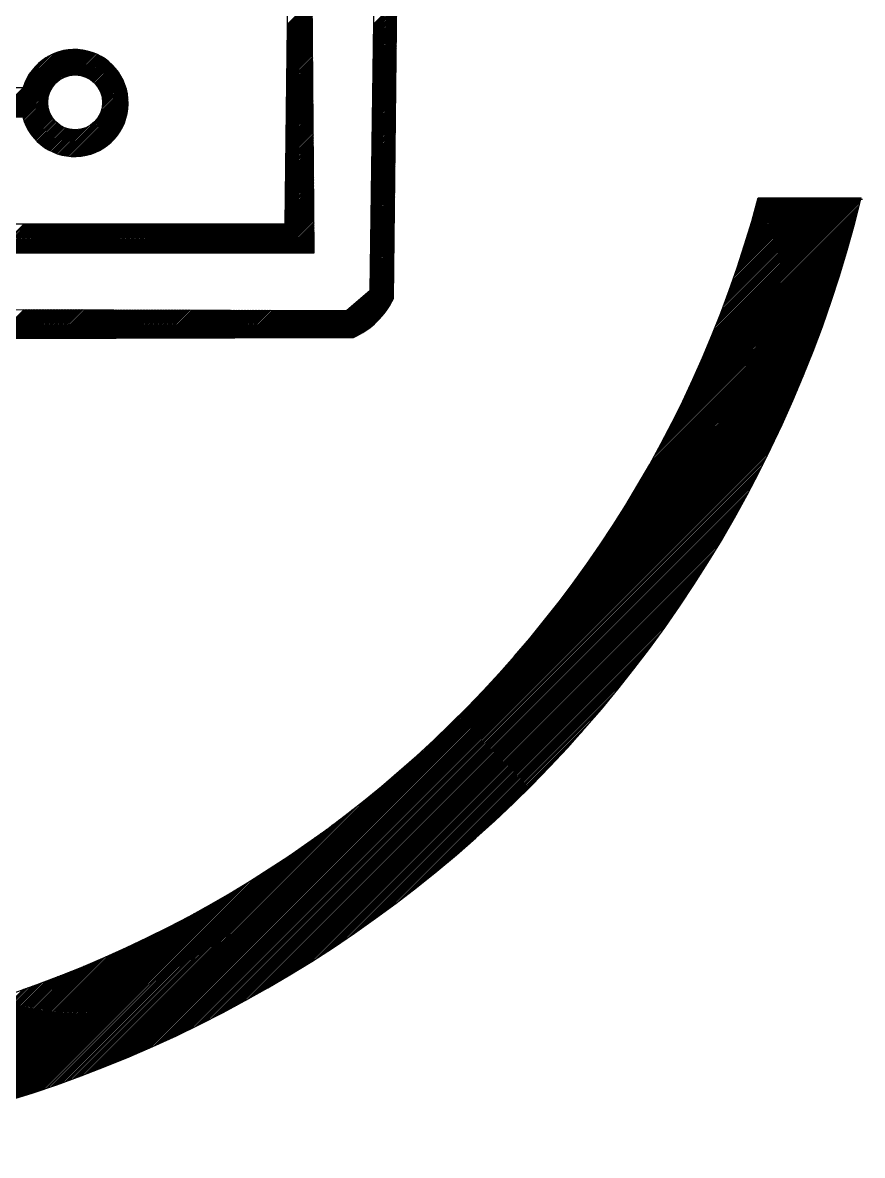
# Model space of a CAD drawing. Extents: x 0.4 to 28.1, y 0 to 28.5.
# Drawn here: x 18.58 to 28.11, y 0 to 12.85 of the extents above; entities that cross this region are included whole.
import ezdxf

# ---------------------------------------------------------------- set-up
doc = ezdxf.new("R2010")
doc.units = 0
doc.header["$MEASUREMENT"] = 0

msp = doc.modelspace()

# ---------------------------------------------------------------- linework, layer by layer
at = {"linetype": 'Continuous'}
for p, q in [((22.522, 9.813), (22.589, 14.648)), ((22.789, 9.725), (22.844, 14.645)), ((21.561, 10.57), (21.599, 14.024)), ((21.889, 10.243), (21.859, 14.022)), ((21.586, 12.836), (21.866, 13.116)), ((21.585, 12.747), (21.867, 13.028)), ((21.585, 12.729), (21.867, 13.011)), ((21.585, 12.711), (21.867, 12.993)), ((21.586, 12.818), (21.867, 13.098)), ((21.586, 12.8), (21.867, 13.081)), ((21.586, 12.782), (21.867, 13.063)), ((21.586, 12.764), (21.867, 13.046)), ((22.562, 12.734), (22.825, 12.997)), ((22.563, 12.805), (22.826, 13.068)), ((22.563, 12.787), (22.826, 13.05)), ((22.563, 12.769), (22.826, 13.032)), ((22.563, 12.752), (22.826, 13.014)), ((22.564, 12.841), (22.827, 13.104)), ((22.564, 12.823), (22.826, 13.086)), ((21.584, 12.657), (21.868, 12.941)), ((21.584, 12.639), (21.868, 12.923)), ((21.584, 12.621), (21.868, 12.905)), ((21.584, 12.604), (21.868, 12.888)), ((21.584, 12.586), (21.868, 12.87)), ((21.585, 12.693), (21.868, 12.976)), ((21.585, 12.675), (21.868, 12.958)), ((22.561, 12.662), (22.825, 12.925)), ((22.561, 12.644), (22.824, 12.907)), ((22.561, 12.626), (22.824, 12.889)), ((22.561, 12.608), (22.824, 12.871)), ((22.562, 12.716), (22.825, 12.979)), ((22.562, 12.698), (22.825, 12.961)), ((22.562, 12.68), (22.825, 12.943)), ((21.582, 12.478), (21.869, 12.765)), ((21.582, 12.461), (21.869, 12.748)), ((21.582, 12.443), (21.869, 12.73)), ((21.583, 12.568), (21.868, 12.853)), ((21.583, 12.55), (21.869, 12.835)), ((21.583, 12.532), (21.869, 12.818)), ((21.583, 12.514), (21.869, 12.8)), ((21.583, 12.496), (21.869, 12.783)), ((22.559, 12.518), (22.823, 12.782)), ((22.559, 12.501), (22.823, 12.764)), ((22.559, 12.483), (22.823, 12.746)), ((22.559, 12.465), (22.822, 12.728)), ((22.56, 12.59), (22.824, 12.854)), ((22.56, 12.572), (22.824, 12.836)), ((22.56, 12.554), (22.823, 12.818)), ((22.56, 12.536), (22.823, 12.8)), ((21.581, 12.389), (21.87, 12.678)), ((21.581, 12.371), (21.87, 12.66)), ((21.581, 12.353), (21.87, 12.642)), ((21.581, 12.335), (21.87, 12.625)), ((21.581, 12.318), (21.87, 12.607)), ((21.582, 12.425), (21.87, 12.713)), ((21.582, 12.407), (21.87, 12.695)), ((22.557, 12.375), (22.821, 12.639)), ((22.557, 12.357), (22.821, 12.621)), ((22.557, 12.339), (22.821, 12.603)), ((22.558, 12.447), (22.822, 12.711)), ((22.558, 12.429), (22.822, 12.693)), ((22.558, 12.411), (22.822, 12.675)), ((22.558, 12.393), (22.822, 12.657)), ((18.254, 11.784), (18.994, 12.524)), ((18.272, 11.784), (19.019, 12.531)), ((18.289, 11.784), (19.042, 12.536)), ((18.307, 11.784), (19.064, 12.541)), ((18.325, 11.784), (19.085, 12.544)), ((18.342, 11.784), (19.105, 12.546)), ((18.36, 11.784), (19.124, 12.548)), ((18.378, 11.784), (19.143, 12.549)), ((18.396, 11.784), (19.161, 12.55)), ((18.413, 11.784), (19.179, 12.55)), ((18.431, 11.784), (19.196, 12.549)), ((18.449, 11.784), (19.213, 12.548)), ((18.466, 11.784), (19.229, 12.547)), ((18.484, 11.784), (19.245, 12.545)), ((18.502, 11.784), (19.26, 12.543)), ((18.519, 11.784), (19.276, 12.54)), ((18.537, 11.784), (19.29, 12.538)), ((18.555, 11.784), (19.305, 12.534)), ((18.595, 12.142), (18.968, 12.516)), ((18.605, 12.171), (18.94, 12.505)), ((18.619, 12.202), (18.908, 12.491)), ((18.638, 12.239), (18.871, 12.472)), ((18.981, 12.193), (19.319, 12.531)), ((19.032, 12.226), (19.333, 12.527)), ((19.064, 12.24), (19.347, 12.523)), ((19.091, 12.249), (19.36, 12.519)), ((19.114, 12.255), (19.373, 12.514)), ((19.135, 12.258), (19.386, 12.51)), ((19.155, 12.26), (19.399, 12.505)), ((19.173, 12.261), (19.411, 12.499)), ((19.19, 12.261), (19.424, 12.494)), ((19.207, 12.26), (19.436, 12.488)), ((19.223, 12.258), (19.447, 12.482)), ((19.238, 12.255), (19.459, 12.476)), ((19.252, 12.252), (19.47, 12.47)), ((21.579, 12.192), (21.871, 12.485)), ((21.58, 12.3), (21.871, 12.59)), ((21.58, 12.282), (21.871, 12.572)), ((21.58, 12.264), (21.871, 12.555)), ((21.58, 12.246), (21.871, 12.537)), ((21.58, 12.228), (21.871, 12.52)), ((21.58, 12.21), (21.871, 12.502)), ((22.555, 12.232), (22.82, 12.496)), ((22.555, 12.214), (22.82, 12.478)), ((22.556, 12.303), (22.821, 12.567)), ((22.556, 12.285), (22.82, 12.55)), ((22.556, 12.268), (22.82, 12.532)), ((22.556, 12.25), (22.82, 12.514)), ((22.557, 12.321), (22.821, 12.585)), ((18.667, 12.286), (18.825, 12.443)), ((19.266, 12.248), (19.481, 12.463)), ((19.279, 12.244), (19.492, 12.457)), ((19.292, 12.239), (19.503, 12.45)), ((19.304, 12.233), (19.514, 12.443)), ((19.316, 12.228), (19.524, 12.435)), ((19.328, 12.222), (19.534, 12.428)), ((19.339, 12.215), (19.544, 12.42)), ((19.35, 12.208), (19.554, 12.412)), ((19.36, 12.201), (19.564, 12.404)), ((19.37, 12.193), (19.573, 12.396)), ((19.38, 12.185), (19.582, 12.388)), ((19.389, 12.177), (19.591, 12.379)), ((19.398, 12.168), (19.6, 12.37)), ((19.407, 12.159), (19.609, 12.361)), ((19.415, 12.15), (19.618, 12.352)), ((19.423, 12.14), (19.626, 12.343)), ((21.578, 12.103), (21.872, 12.397)), ((21.578, 12.085), (21.872, 12.379)), ((21.578, 12.067), (21.872, 12.362)), ((21.578, 12.049), (21.873, 12.344)), ((21.579, 12.175), (21.872, 12.467)), ((21.579, 12.157), (21.872, 12.45)), ((21.579, 12.139), (21.872, 12.432)), ((21.579, 12.121), (21.872, 12.414)), ((22.553, 12.088), (22.818, 12.353)), ((22.554, 12.16), (22.819, 12.424)), ((22.554, 12.142), (22.819, 12.407)), ((22.554, 12.124), (22.819, 12.389)), ((22.554, 12.106), (22.818, 12.371)), ((22.555, 12.196), (22.819, 12.46)), ((22.555, 12.178), (22.819, 12.442)), ((19.43, 12.13), (19.634, 12.333)), ((19.438, 12.119), (19.642, 12.324)), ((19.444, 12.108), (19.65, 12.314)), ((19.451, 12.097), (19.658, 12.304)), ((19.457, 12.085), (19.665, 12.293)), ((19.462, 12.073), (19.672, 12.283)), ((19.467, 12.06), (19.679, 12.272)), ((19.472, 12.047), (19.686, 12.262)), ((19.476, 12.034), (19.693, 12.251)), ((19.48, 12.02), (19.699, 12.239)), ((19.483, 12.005), (19.706, 12.228)), ((19.485, 11.99), (19.712, 12.216)), ((21.576, 11.924), (21.874, 12.222)), ((21.577, 12.014), (21.873, 12.309)), ((21.577, 11.996), (21.873, 12.292)), ((21.577, 11.978), (21.873, 12.274)), ((21.577, 11.96), (21.873, 12.257)), ((21.577, 11.942), (21.873, 12.239)), ((21.578, 12.032), (21.873, 12.327)), ((22.552, 12.017), (22.817, 12.281)), ((22.552, 11.999), (22.817, 12.264)), ((22.552, 11.981), (22.817, 12.246)), ((22.552, 11.963), (22.817, 12.228)), ((22.553, 12.07), (22.818, 12.335)), ((22.553, 12.052), (22.818, 12.317)), ((22.553, 12.034), (22.818, 12.299)), ((15.798, 12.116), (18.586, 12.116)), ((18.572, 11.784), (18.932, 12.144)), ((18.583, 11.777), (18.899, 12.093)), ((19.023, 11.351), (19.759, 12.087)), ((19.444, 11.789), (19.756, 12.101)), ((19.462, 11.825), (19.752, 12.115)), ((19.473, 11.854), (19.748, 12.129)), ((19.48, 11.878), (19.743, 12.142)), ((19.484, 11.9), (19.739, 12.155)), ((19.486, 11.92), (19.734, 12.168)), ((19.487, 11.974), (19.717, 12.204)), ((19.488, 11.957), (19.723, 12.192)), ((19.488, 11.939), (19.728, 12.18)), ((21.575, 11.835), (21.874, 12.134)), ((21.575, 11.817), (21.874, 12.116)), ((21.575, 11.799), (21.875, 12.099)), ((21.576, 11.906), (21.874, 12.204)), ((21.576, 11.889), (21.874, 12.186)), ((21.576, 11.871), (21.874, 12.169)), ((21.576, 11.853), (21.874, 12.151)), ((22.55, 11.873), (22.816, 12.138)), ((22.55, 11.855), (22.816, 12.121)), ((22.55, 11.837), (22.815, 12.103)), ((22.55, 11.819), (22.815, 12.085)), ((22.551, 11.945), (22.817, 12.21)), ((22.551, 11.927), (22.816, 12.192)), ((22.551, 11.909), (22.816, 12.174)), ((22.551, 11.891), (22.816, 12.156)), ((18.587, 11.764), (18.885, 12.061)), ((18.591, 11.75), (18.876, 12.035)), ((18.596, 11.737), (18.87, 12.011)), ((18.601, 11.724), (18.867, 11.99)), ((18.606, 11.711), (18.865, 11.97)), ((19.037, 11.348), (19.763, 12.073)), ((19.052, 11.345), (19.766, 12.058)), ((19.067, 11.342), (19.769, 12.043)), ((19.082, 11.339), (19.771, 12.028)), ((19.098, 11.337), (19.773, 12.012)), ((19.114, 11.336), (19.775, 11.996)), ((19.13, 11.334), (19.776, 11.98)), ((19.147, 11.334), (19.777, 11.963)), ((21.573, 11.656), (21.876, 11.958)), ((21.574, 11.746), (21.875, 12.046)), ((21.574, 11.728), (21.875, 12.029)), ((21.574, 11.71), (21.875, 12.011)), ((21.574, 11.692), (21.875, 11.994)), ((21.574, 11.674), (21.876, 11.976)), ((21.575, 11.781), (21.875, 12.081)), ((21.575, 11.763), (21.875, 12.064)), ((22.548, 11.73), (22.814, 11.995)), ((22.548, 11.712), (22.814, 11.978)), ((22.548, 11.694), (22.814, 11.96)), ((22.549, 11.801), (22.815, 12.067)), ((22.549, 11.783), (22.815, 12.049)), ((22.549, 11.766), (22.815, 12.031)), ((22.549, 11.748), (22.814, 12.013)), ((18.611, 11.699), (18.864, 11.952)), ((18.616, 11.687), (18.864, 11.935)), ((18.622, 11.675), (18.866, 11.918)), ((18.628, 11.663), (18.867, 11.902)), ((18.634, 11.651), (18.87, 11.887)), ((18.64, 11.64), (18.873, 11.873)), ((18.647, 11.629), (18.877, 11.859)), ((18.654, 11.618), (18.882, 11.846)), ((18.661, 11.607), (18.886, 11.833)), ((19.164, 11.333), (19.777, 11.946)), ((19.182, 11.333), (19.777, 11.928)), ((19.201, 11.334), (19.776, 11.91)), ((19.22, 11.335), (19.775, 11.891)), ((19.239, 11.337), (19.773, 11.871)), ((19.26, 11.34), (19.77, 11.851)), ((19.281, 11.344), (19.767, 11.829)), ((21.572, 11.567), (21.876, 11.871)), ((21.572, 11.549), (21.876, 11.853)), ((21.572, 11.531), (21.877, 11.836)), ((21.573, 11.638), (21.876, 11.941)), ((21.573, 11.62), (21.876, 11.923)), ((21.573, 11.603), (21.876, 11.906)), ((21.573, 11.585), (21.876, 11.888)), ((22.546, 11.586), (22.813, 11.852)), ((22.546, 11.568), (22.812, 11.834)), ((22.547, 11.658), (22.813, 11.924)), ((22.547, 11.64), (22.813, 11.906)), ((22.547, 11.622), (22.813, 11.888)), ((22.547, 11.604), (22.813, 11.87)), ((22.548, 11.676), (22.814, 11.942)), ((15.495, 11.784), (18.581, 11.784)), ((18.668, 11.597), (18.892, 11.821)), ((18.675, 11.586), (18.897, 11.809)), ((18.683, 11.576), (18.904, 11.797)), ((18.69, 11.566), (18.91, 11.786)), ((18.698, 11.556), (18.917, 11.775)), ((18.706, 11.547), (18.924, 11.765)), ((18.714, 11.537), (18.932, 11.755)), ((18.723, 11.528), (18.94, 11.745)), ((18.731, 11.519), (18.948, 11.736)), ((18.74, 11.51), (18.957, 11.727)), ((18.749, 11.501), (18.966, 11.718)), ((18.758, 11.493), (18.976, 11.71)), ((18.768, 11.484), (18.985, 11.702)), ((19.303, 11.348), (19.762, 11.807)), ((19.327, 11.354), (19.756, 11.784)), ((19.352, 11.361), (19.749, 11.759)), ((19.378, 11.37), (19.74, 11.732)), ((19.408, 11.382), (19.728, 11.703)), ((21.571, 11.477), (21.877, 11.783)), ((21.571, 11.46), (21.877, 11.766)), ((21.571, 11.442), (21.877, 11.748)), ((21.571, 11.424), (21.877, 11.73)), ((21.571, 11.406), (21.878, 11.713)), ((21.572, 11.513), (21.877, 11.818)), ((21.572, 11.495), (21.877, 11.801)), ((22.544, 11.443), (22.811, 11.709)), ((22.545, 11.515), (22.812, 11.781)), ((22.545, 11.497), (22.812, 11.763)), ((22.545, 11.479), (22.811, 11.745)), ((22.545, 11.461), (22.811, 11.727)), ((22.546, 11.55), (22.812, 11.817)), ((22.546, 11.533), (22.812, 11.799)), ((18.777, 11.476), (18.996, 11.695)), ((18.787, 11.468), (19.006, 11.688)), ((18.797, 11.46), (19.017, 11.681)), ((18.807, 11.453), (19.028, 11.674)), ((18.817, 11.445), (19.04, 11.668)), ((18.827, 11.438), (19.052, 11.663)), ((18.838, 11.431), (19.065, 11.658)), ((18.849, 11.424), (19.078, 11.653)), ((18.86, 11.418), (19.091, 11.649)), ((18.871, 11.411), (19.105, 11.645)), ((18.882, 11.405), (19.12, 11.642)), ((18.894, 11.399), (19.135, 11.64)), ((18.906, 11.393), (19.151, 11.638)), ((18.918, 11.387), (19.168, 11.637)), ((18.93, 11.382), (19.186, 11.637)), ((18.943, 11.377), (19.205, 11.639)), ((18.956, 11.372), (19.225, 11.641)), ((18.969, 11.367), (19.247, 11.645)), ((18.982, 11.363), (19.271, 11.652)), ((18.995, 11.359), (19.3, 11.663)), ((19.009, 11.355), (19.336, 11.681)), ((19.441, 11.397), (19.713, 11.67)), ((19.48, 11.419), (19.692, 11.631)), ((19.533, 11.454), (19.656, 11.577)), ((21.569, 11.299), (21.878, 11.608)), ((21.569, 11.281), (21.879, 11.59)), ((21.569, 11.263), (21.879, 11.573)), ((21.57, 11.388), (21.878, 11.695)), ((21.57, 11.37), (21.878, 11.678)), ((21.57, 11.352), (21.878, 11.66)), ((21.57, 11.334), (21.878, 11.643)), ((21.57, 11.317), (21.878, 11.625)), ((22.543, 11.371), (22.81, 11.638)), ((22.543, 11.353), (22.81, 11.62)), ((22.543, 11.335), (22.81, 11.602)), ((22.543, 11.317), (22.81, 11.584)), ((22.544, 11.425), (22.811, 11.691)), ((22.544, 11.407), (22.811, 11.674)), ((22.544, 11.389), (22.81, 11.656)), ((21.568, 11.209), (21.879, 11.52)), ((21.568, 11.191), (21.879, 11.502)), ((21.568, 11.174), (21.879, 11.485)), ((21.568, 11.156), (21.88, 11.467)), ((21.568, 11.138), (21.88, 11.45)), ((21.569, 11.245), (21.879, 11.555)), ((21.569, 11.227), (21.879, 11.538)), ((22.541, 11.228), (22.809, 11.495)), ((22.541, 11.21), (22.808, 11.477)), ((22.541, 11.192), (22.808, 11.459)), ((22.541, 11.174), (22.808, 11.441)), ((22.542, 11.299), (22.809, 11.566)), ((22.542, 11.282), (22.809, 11.548)), ((22.542, 11.264), (22.809, 11.531)), ((22.542, 11.246), (22.809, 11.513)), ((21.566, 11.013), (21.881, 11.327)), ((21.567, 11.102), (21.88, 11.415)), ((21.567, 11.084), (21.88, 11.397)), ((21.567, 11.066), (21.88, 11.38)), ((21.567, 11.049), (21.88, 11.362)), ((21.567, 11.031), (21.881, 11.345)), ((21.568, 11.12), (21.88, 11.432)), ((22.539, 11.084), (22.807, 11.352)), ((22.539, 11.066), (22.807, 11.334)), ((22.539, 11.048), (22.807, 11.316)), ((22.54, 11.156), (22.808, 11.423)), ((22.54, 11.138), (22.808, 11.405)), ((22.54, 11.12), (22.807, 11.388)), ((22.54, 11.102), (22.807, 11.37)), ((21.565, 10.923), (21.881, 11.239)), ((21.565, 10.906), (21.882, 11.222)), ((21.565, 10.888), (21.882, 11.204)), ((21.565, 10.87), (21.882, 11.187)), ((21.566, 10.995), (21.881, 11.31)), ((21.566, 10.977), (21.881, 11.292)), ((21.566, 10.959), (21.881, 11.275)), ((21.566, 10.941), (21.881, 11.257)), ((22.537, 10.941), (22.805, 11.209)), ((22.537, 10.923), (22.805, 11.191)), ((22.538, 11.013), (22.806, 11.28)), ((22.538, 10.995), (22.806, 11.262)), ((22.538, 10.977), (22.806, 11.245)), ((22.538, 10.959), (22.806, 11.227)), ((22.539, 11.031), (22.806, 11.298)), ((21.563, 10.745), (21.883, 11.064)), ((21.564, 10.834), (21.882, 11.152)), ((21.564, 10.816), (21.882, 11.134)), ((21.564, 10.798), (21.882, 11.117)), ((21.564, 10.78), (21.883, 11.099)), ((21.564, 10.763), (21.883, 11.082)), ((21.565, 10.852), (21.882, 11.169)), ((22.535, 10.798), (22.804, 11.066)), ((22.536, 10.869), (22.805, 11.137)), ((22.536, 10.851), (22.804, 11.119)), ((22.536, 10.833), (22.804, 11.101)), ((22.536, 10.815), (22.804, 11.084)), ((22.537, 10.905), (22.805, 11.173)), ((22.537, 10.887), (22.805, 11.155)), ((21.562, 10.655), (21.883, 10.976)), ((21.562, 10.637), (21.884, 10.959)), ((21.562, 10.62), (21.884, 10.941)), ((21.563, 10.727), (21.883, 11.047)), ((21.563, 10.709), (21.883, 11.029)), ((21.563, 10.691), (21.883, 11.011)), ((21.563, 10.673), (21.883, 10.994)), ((22.534, 10.726), (22.803, 10.994)), ((22.534, 10.708), (22.803, 10.976)), ((22.534, 10.69), (22.803, 10.958)), ((22.534, 10.672), (22.802, 10.941)), ((22.535, 10.78), (22.804, 11.048)), ((22.535, 10.762), (22.803, 11.03)), ((22.535, 10.744), (22.803, 11.012)), ((21.238, 10.243), (21.884, 10.889)), ((21.256, 10.243), (21.884, 10.871)), ((21.273, 10.243), (21.884, 10.854)), ((21.291, 10.243), (21.885, 10.836)), ((21.309, 10.243), (21.885, 10.819)), ((21.326, 10.243), (21.885, 10.801)), ((21.562, 10.602), (21.884, 10.924)), ((21.562, 10.584), (21.884, 10.906)), ((22.532, 10.582), (22.801, 10.851)), ((22.532, 10.564), (22.801, 10.833)), ((22.532, 10.547), (22.801, 10.815)), ((22.532, 10.529), (22.801, 10.798)), ((22.533, 10.654), (22.802, 10.923)), ((22.533, 10.636), (22.802, 10.905)), ((22.533, 10.618), (22.802, 10.887)), ((22.533, 10.6), (22.802, 10.869)), ((26.276, 9.005), (28.082, 10.811)), ((26.29, 9.036), (28.088, 10.834)), ((26.303, 9.067), (28.087, 10.852)), ((26.317, 9.098), (28.07, 10.852)), ((26.33, 9.129), (28.052, 10.852)), ((26.343, 9.16), (28.034, 10.852)), ((26.356, 9.191), (28.017, 10.852)), ((26.368, 9.221), (27.999, 10.852)), ((26.381, 9.251), (27.981, 10.852)), ((26.393, 9.281), (27.964, 10.852)), ((26.406, 9.311), (27.946, 10.852)), ((26.418, 9.341), (27.928, 10.852)), ((26.43, 9.371), (27.91, 10.852)), ((26.441, 9.4), (27.893, 10.852)), ((26.453, 9.43), (27.875, 10.852)), ((26.465, 9.459), (27.857, 10.852)), ((26.476, 9.488), (27.84, 10.852)), ((26.487, 9.517), (27.822, 10.852)), ((26.499, 9.546), (27.804, 10.852)), ((26.51, 9.574), (27.787, 10.852)), ((26.521, 9.603), (27.769, 10.852)), ((26.531, 9.632), (27.751, 10.852)), ((26.542, 9.66), (27.734, 10.852)), ((26.553, 9.688), (27.716, 10.852)), ((26.563, 9.716), (27.698, 10.852)), ((26.573, 9.744), (27.681, 10.852)), ((26.584, 9.772), (27.663, 10.852)), ((26.594, 9.8), (27.645, 10.852)), ((26.604, 9.828), (27.628, 10.852)), ((26.614, 9.855), (27.61, 10.852)), ((26.623, 9.883), (27.592, 10.852)), ((26.633, 9.91), (27.575, 10.852)), ((26.643, 9.937), (27.557, 10.852)), ((26.652, 9.964), (27.539, 10.852)), ((26.661, 9.991), (27.522, 10.852)), ((26.671, 10.018), (27.504, 10.852)), ((26.68, 10.045), (27.486, 10.852)), ((26.689, 10.072), (27.469, 10.852)), ((26.698, 10.099), (27.451, 10.852)), ((26.707, 10.125), (27.433, 10.852)), ((26.715, 10.152), (27.415, 10.852)), ((26.724, 10.178), (27.398, 10.852)), ((26.733, 10.204), (27.38, 10.852)), ((26.741, 10.23), (27.362, 10.852)), ((26.75, 10.256), (27.345, 10.852)), ((26.758, 10.282), (27.327, 10.852)), ((26.766, 10.308), (27.309, 10.852)), ((26.774, 10.334), (27.292, 10.852)), ((26.782, 10.36), (27.274, 10.852)), ((26.79, 10.386), (27.256, 10.852)), ((26.798, 10.411), (27.239, 10.852)), ((26.806, 10.437), (27.221, 10.852)), ((26.814, 10.462), (27.203, 10.852)), ((26.822, 10.487), (27.186, 10.852)), ((26.829, 10.513), (27.168, 10.852)), ((26.837, 10.538), (27.15, 10.852)), ((26.844, 10.563), (27.133, 10.852)), ((26.851, 10.588), (27.115, 10.852)), ((26.859, 10.613), (27.097, 10.852)), ((26.866, 10.638), (27.08, 10.852)), ((26.873, 10.663), (27.062, 10.852)), ((26.88, 10.687), (27.044, 10.852)), ((26.887, 10.712), (27.027, 10.852)), ((26.894, 10.736), (27.009, 10.852)), ((26.901, 10.761), (26.991, 10.852)), ((26.907, 10.785), (26.974, 10.852)), ((26.914, 10.81), (26.956, 10.852)), ((26.921, 10.834), (26.938, 10.852)), ((26.925, 10.852), (28.11, 10.852)), ((26.925, 10.852), (28.11, 10.852)), ((26.929, 10.866), (28.096, 10.866)), ((21.344, 10.243), (21.885, 10.783)), ((21.362, 10.243), (21.885, 10.766)), ((21.379, 10.243), (21.885, 10.748)), ((21.397, 10.243), (21.885, 10.731)), ((21.415, 10.243), (21.886, 10.713)), ((21.432, 10.243), (21.886, 10.696)), ((21.45, 10.243), (21.886, 10.678)), ((22.53, 10.439), (22.8, 10.708)), ((22.53, 10.421), (22.8, 10.69)), ((22.53, 10.403), (22.799, 10.672)), ((22.531, 10.511), (22.801, 10.78)), ((22.531, 10.493), (22.8, 10.762)), ((22.531, 10.475), (22.8, 10.744)), ((22.531, 10.457), (22.8, 10.726)), ((26.19, 8.813), (28.046, 10.669)), ((26.205, 8.845), (28.052, 10.693)), ((26.219, 8.878), (28.058, 10.716)), ((26.234, 8.91), (28.064, 10.74)), ((26.248, 8.942), (28.07, 10.764)), ((26.262, 8.973), (28.076, 10.787)), ((14.242, 10.57), (21.561, 10.57)), ((18.268, 10.243), (18.596, 10.57)), ((18.286, 10.243), (18.614, 10.57)), ((18.304, 10.243), (18.631, 10.57)), ((18.321, 10.243), (18.649, 10.57)), ((18.339, 10.243), (18.667, 10.57)), ((18.357, 10.243), (18.684, 10.57)), ((18.374, 10.243), (18.702, 10.57)), ((18.392, 10.243), (18.72, 10.57)), ((18.41, 10.243), (18.738, 10.57)), ((18.427, 10.243), (18.755, 10.57)), ((18.445, 10.243), (18.773, 10.57)), ((18.463, 10.243), (18.791, 10.57)), ((18.48, 10.243), (18.808, 10.57)), ((18.498, 10.243), (18.826, 10.57)), ((18.516, 10.243), (18.844, 10.57)), ((18.533, 10.243), (18.861, 10.57)), ((18.551, 10.243), (18.879, 10.57)), ((18.569, 10.243), (18.897, 10.57)), ((18.586, 10.243), (18.914, 10.57)), ((18.604, 10.243), (18.932, 10.57)), ((18.622, 10.243), (18.95, 10.57)), ((18.639, 10.243), (18.967, 10.57)), ((18.657, 10.243), (18.985, 10.57)), ((18.675, 10.243), (19.003, 10.57)), ((18.692, 10.243), (19.02, 10.57)), ((18.71, 10.243), (19.038, 10.57)), ((18.728, 10.243), (19.056, 10.57)), ((18.745, 10.243), (19.073, 10.57)), ((18.763, 10.243), (19.091, 10.57)), ((18.781, 10.243), (19.109, 10.57)), ((18.799, 10.243), (19.126, 10.57)), ((18.816, 10.243), (19.144, 10.57)), ((18.834, 10.243), (19.162, 10.57)), ((18.852, 10.243), (19.179, 10.57)), ((18.869, 10.243), (19.197, 10.57)), ((18.887, 10.243), (19.215, 10.57)), ((18.905, 10.243), (19.233, 10.57)), ((18.922, 10.243), (19.25, 10.57)), ((18.94, 10.243), (19.268, 10.57)), ((18.958, 10.243), (19.286, 10.57)), ((18.975, 10.243), (19.303, 10.57)), ((18.993, 10.243), (19.321, 10.57)), ((19.011, 10.243), (19.339, 10.57)), ((19.028, 10.243), (19.356, 10.57)), ((19.046, 10.243), (19.374, 10.57)), ((19.064, 10.243), (19.392, 10.57)), ((19.081, 10.243), (19.409, 10.57)), ((19.099, 10.243), (19.427, 10.57)), ((19.117, 10.243), (19.445, 10.57)), ((19.134, 10.243), (19.462, 10.57)), ((19.152, 10.243), (19.48, 10.57)), ((19.17, 10.243), (19.498, 10.57)), ((19.187, 10.243), (19.515, 10.57)), ((19.205, 10.243), (19.533, 10.57)), ((19.223, 10.243), (19.551, 10.57)), ((19.24, 10.243), (19.568, 10.57)), ((19.258, 10.243), (19.586, 10.57)), ((19.276, 10.243), (19.604, 10.57)), ((19.293, 10.243), (19.621, 10.57)), ((19.311, 10.243), (19.639, 10.57)), ((19.329, 10.243), (19.657, 10.57)), ((19.347, 10.243), (19.674, 10.57)), ((19.364, 10.243), (19.692, 10.57)), ((19.382, 10.243), (19.71, 10.57)), ((19.4, 10.243), (19.727, 10.57)), ((19.417, 10.243), (19.745, 10.57)), ((19.435, 10.243), (19.763, 10.57)), ((19.453, 10.243), (19.781, 10.57)), ((19.47, 10.243), (19.798, 10.57)), ((19.488, 10.243), (19.816, 10.57)), ((19.506, 10.243), (19.834, 10.57)), ((19.523, 10.243), (19.851, 10.57)), ((19.541, 10.243), (19.869, 10.57)), ((19.559, 10.243), (19.887, 10.57)), ((19.576, 10.243), (19.904, 10.57)), ((19.594, 10.243), (19.922, 10.57)), ((19.612, 10.243), (19.94, 10.57)), ((19.629, 10.243), (19.957, 10.57)), ((19.647, 10.243), (19.975, 10.57)), ((19.665, 10.243), (19.993, 10.57)), ((19.682, 10.243), (20.01, 10.57)), ((19.7, 10.243), (20.028, 10.57)), ((19.718, 10.243), (20.046, 10.57)), ((19.735, 10.243), (20.063, 10.57)), ((19.753, 10.243), (20.081, 10.57)), ((19.771, 10.243), (20.099, 10.57)), ((19.788, 10.243), (20.116, 10.57)), ((19.806, 10.243), (20.134, 10.57)), ((19.824, 10.243), (20.152, 10.57)), ((19.842, 10.243), (20.169, 10.57)), ((19.859, 10.243), (20.187, 10.57)), ((19.877, 10.243), (20.205, 10.57)), ((19.895, 10.243), (20.222, 10.57)), ((19.912, 10.243), (20.24, 10.57)), ((19.93, 10.243), (20.258, 10.57)), ((19.948, 10.243), (20.275, 10.57)), ((19.965, 10.243), (20.293, 10.57)), ((19.983, 10.243), (20.311, 10.57)), ((20.001, 10.243), (20.329, 10.57)), ((20.018, 10.243), (20.346, 10.57)), ((20.036, 10.243), (20.364, 10.57)), ((20.054, 10.243), (20.382, 10.57)), ((20.071, 10.243), (20.399, 10.57)), ((20.089, 10.243), (20.417, 10.57)), ((20.107, 10.243), (20.435, 10.57)), ((20.124, 10.243), (20.452, 10.57)), ((20.142, 10.243), (20.47, 10.57)), ((20.16, 10.243), (20.488, 10.57)), ((20.177, 10.243), (20.505, 10.57)), ((20.195, 10.243), (20.523, 10.57)), ((20.213, 10.243), (20.541, 10.57)), ((20.23, 10.243), (20.558, 10.57)), ((20.248, 10.243), (20.576, 10.57)), ((20.266, 10.243), (20.594, 10.57)), ((20.283, 10.243), (20.611, 10.57)), ((20.301, 10.243), (20.629, 10.57)), ((20.319, 10.243), (20.647, 10.57)), ((20.336, 10.243), (20.664, 10.57)), ((20.354, 10.243), (20.682, 10.57)), ((20.372, 10.243), (20.7, 10.57)), ((20.39, 10.243), (20.717, 10.57)), ((20.407, 10.243), (20.735, 10.57)), ((20.425, 10.243), (20.753, 10.57)), ((20.443, 10.243), (20.77, 10.57)), ((20.46, 10.243), (20.788, 10.57)), ((20.478, 10.243), (20.806, 10.57)), ((20.496, 10.243), (20.823, 10.57)), ((20.513, 10.243), (20.841, 10.57)), ((20.531, 10.243), (20.859, 10.57)), ((20.549, 10.243), (20.877, 10.57)), ((20.566, 10.243), (20.894, 10.57)), ((20.584, 10.243), (20.912, 10.57)), ((20.602, 10.243), (20.93, 10.57)), ((20.619, 10.243), (20.947, 10.57)), ((20.637, 10.243), (20.965, 10.57)), ((20.655, 10.243), (20.983, 10.57)), ((20.672, 10.243), (21, 10.57)), ((20.69, 10.243), (21.018, 10.57)), ((20.708, 10.243), (21.036, 10.57)), ((20.725, 10.243), (21.053, 10.57)), ((20.743, 10.243), (21.071, 10.57)), ((20.761, 10.243), (21.089, 10.57)), ((20.778, 10.243), (21.106, 10.57)), ((20.796, 10.243), (21.124, 10.57)), ((20.814, 10.243), (21.142, 10.57)), ((20.831, 10.243), (21.159, 10.57)), ((20.849, 10.243), (21.177, 10.57)), ((20.867, 10.243), (21.195, 10.57)), ((20.884, 10.243), (21.212, 10.57)), ((20.902, 10.243), (21.23, 10.57)), ((20.92, 10.243), (21.248, 10.57)), ((20.938, 10.243), (21.265, 10.57)), ((20.955, 10.243), (21.283, 10.57)), ((20.973, 10.243), (21.301, 10.57)), ((20.991, 10.243), (21.318, 10.57)), ((21.008, 10.243), (21.336, 10.57)), ((21.026, 10.243), (21.354, 10.57)), ((21.044, 10.243), (21.372, 10.57)), ((21.061, 10.243), (21.389, 10.57)), ((21.079, 10.243), (21.407, 10.57)), ((21.097, 10.243), (21.425, 10.57)), ((21.114, 10.243), (21.442, 10.57)), ((21.132, 10.243), (21.46, 10.57)), ((21.15, 10.243), (21.478, 10.57)), ((21.167, 10.243), (21.495, 10.57)), ((21.185, 10.243), (21.513, 10.57)), ((21.203, 10.243), (21.531, 10.57)), ((21.22, 10.243), (21.548, 10.57)), ((21.468, 10.243), (21.886, 10.661)), ((21.486, 10.243), (21.886, 10.643)), ((21.503, 10.243), (21.886, 10.626)), ((21.521, 10.243), (21.886, 10.608)), ((21.539, 10.243), (21.887, 10.591)), ((21.556, 10.243), (21.887, 10.573)), ((21.574, 10.243), (21.887, 10.555)), ((22.528, 10.296), (22.798, 10.565)), ((22.528, 10.278), (22.798, 10.547)), ((22.529, 10.367), (22.799, 10.637)), ((22.529, 10.349), (22.799, 10.619)), ((22.529, 10.331), (22.798, 10.601)), ((22.529, 10.313), (22.798, 10.583)), ((22.53, 10.385), (22.799, 10.655)), ((26.113, 8.647), (28.014, 10.549)), ((26.129, 8.681), (28.021, 10.573)), ((26.144, 8.714), (28.027, 10.597)), ((26.16, 8.747), (28.033, 10.621)), ((26.175, 8.78), (28.04, 10.645)), ((21.592, 10.243), (21.887, 10.538)), ((21.609, 10.243), (21.887, 10.52)), ((21.627, 10.243), (21.887, 10.503)), ((21.645, 10.243), (21.887, 10.485)), ((21.662, 10.243), (21.888, 10.468)), ((21.68, 10.243), (21.888, 10.45)), ((21.698, 10.243), (21.888, 10.433)), ((21.715, 10.243), (21.888, 10.415)), ((22.526, 10.152), (22.796, 10.422)), ((22.527, 10.224), (22.797, 10.494)), ((22.527, 10.206), (22.797, 10.476)), ((22.527, 10.188), (22.797, 10.458)), ((22.527, 10.17), (22.797, 10.44)), ((22.528, 10.26), (22.798, 10.529)), ((22.528, 10.242), (22.797, 10.512)), ((26.03, 8.476), (27.981, 10.427)), ((26.047, 8.511), (27.988, 10.451)), ((26.064, 8.546), (27.994, 10.476)), ((26.081, 8.58), (28.001, 10.5)), ((26.097, 8.614), (28.008, 10.524)), ((21.733, 10.243), (21.888, 10.398)), ((21.751, 10.243), (21.888, 10.38)), ((21.768, 10.243), (21.888, 10.363)), ((21.786, 10.243), (21.889, 10.345)), ((21.804, 10.243), (21.889, 10.327)), ((21.821, 10.243), (21.889, 10.31)), ((21.839, 10.243), (21.889, 10.292)), ((22.525, 10.08), (22.796, 10.351)), ((22.525, 10.062), (22.795, 10.333)), ((22.525, 10.045), (22.795, 10.315)), ((22.525, 10.027), (22.795, 10.297)), ((22.526, 10.134), (22.796, 10.404)), ((22.526, 10.116), (22.796, 10.386)), ((22.526, 10.098), (22.796, 10.368)), ((25.941, 8.299), (27.946, 10.303)), ((25.96, 8.335), (27.953, 10.328)), ((25.978, 8.371), (27.96, 10.353)), ((25.996, 8.406), (27.967, 10.378)), ((26.013, 8.441), (27.974, 10.402)), ((13.874, 10.243), (21.889, 10.243)), ((21.857, 10.243), (21.889, 10.275)), ((21.874, 10.243), (21.889, 10.257)), ((22.523, 9.919), (22.794, 10.19)), ((22.523, 9.901), (22.794, 10.172)), ((22.524, 10.009), (22.795, 10.279)), ((22.524, 9.991), (22.795, 10.261)), ((22.524, 9.973), (22.794, 10.243)), ((22.524, 9.955), (22.794, 10.225)), ((22.524, 9.937), (22.794, 10.208)), ((25.845, 8.115), (27.909, 10.178)), ((25.865, 8.152), (27.917, 10.204)), ((25.885, 8.189), (27.924, 10.229)), ((25.904, 8.226), (27.931, 10.254)), ((25.923, 8.263), (27.939, 10.279)), ((21.991, 9.281), (22.793, 10.082)), ((22.009, 9.281), (22.792, 10.065)), ((22.027, 9.281), (22.792, 10.047)), ((22.045, 9.281), (22.792, 10.029)), ((22.522, 9.847), (22.793, 10.118)), ((22.522, 9.829), (22.793, 10.1)), ((22.523, 9.883), (22.793, 10.154)), ((22.523, 9.865), (22.793, 10.136)), ((25.719, 7.882), (27.863, 10.026)), ((25.741, 7.922), (27.871, 10.052)), ((25.762, 7.961), (27.878, 10.077)), ((25.784, 8), (27.886, 10.102)), ((25.805, 8.038), (27.894, 10.128)), ((25.825, 8.077), (27.902, 10.153)), ((22.062, 9.281), (22.792, 10.011)), ((22.08, 9.281), (22.792, 9.993)), ((22.098, 9.281), (22.791, 9.975)), ((22.115, 9.281), (22.791, 9.957)), ((22.133, 9.282), (22.791, 9.939)), ((22.151, 9.282), (22.791, 9.922)), ((22.169, 9.282), (22.791, 9.904)), ((25.626, 7.719), (27.83, 9.923)), ((25.65, 7.76), (27.838, 9.949)), ((25.673, 7.801), (27.847, 9.974)), ((25.696, 7.842), (27.855, 10)), ((22.186, 9.282), (22.79, 9.886)), ((22.204, 9.282), (22.79, 9.868)), ((22.222, 9.282), (22.79, 9.85)), ((22.24, 9.282), (22.79, 9.832)), ((22.257, 9.282), (22.79, 9.814)), ((22.522, 9.813), (22.259, 9.587)), ((22.275, 9.282), (22.789, 9.796)), ((22.293, 9.282), (22.789, 9.779)), ((25.499, 7.504), (27.788, 9.792)), ((25.526, 7.548), (27.796, 9.818)), ((25.552, 7.591), (27.805, 9.845)), ((25.577, 7.634), (27.814, 9.871)), ((25.602, 7.677), (27.822, 9.897)), ((21.974, 9.281), (22.404, 9.712)), ((22.311, 9.282), (22.789, 9.761)), ((22.328, 9.282), (22.789, 9.743)), ((22.356, 9.292), (22.789, 9.725)), ((22.392, 9.31), (22.771, 9.69)), ((22.432, 9.333), (22.748, 9.649)), ((25.358, 7.273), (27.743, 9.659)), ((25.387, 7.321), (27.752, 9.686)), ((25.416, 7.368), (27.761, 9.712)), ((25.445, 7.414), (27.77, 9.739)), ((25.472, 7.459), (27.779, 9.766)), ((13.153, 9.617), (22.259, 9.587)), ((18.267, 9.269), (18.597, 9.599)), ((18.284, 9.269), (18.614, 9.599)), ((18.302, 9.269), (18.632, 9.599)), ((18.32, 9.269), (18.65, 9.599)), ((18.338, 9.269), (18.667, 9.599)), ((18.355, 9.269), (18.685, 9.598)), ((18.373, 9.269), (18.702, 9.598)), ((18.391, 9.269), (18.72, 9.598)), ((18.409, 9.269), (18.738, 9.598)), ((18.426, 9.269), (18.755, 9.598)), ((18.444, 9.269), (18.773, 9.598)), ((18.462, 9.269), (18.79, 9.598)), ((18.479, 9.269), (18.808, 9.598)), ((18.497, 9.269), (18.826, 9.598)), ((18.515, 9.27), (18.843, 9.598)), ((18.533, 9.27), (18.861, 9.598)), ((18.55, 9.27), (18.879, 9.598)), ((18.568, 9.27), (18.896, 9.598)), ((18.586, 9.27), (18.914, 9.598)), ((18.604, 9.27), (18.931, 9.598)), ((18.621, 9.27), (18.949, 9.598)), ((18.639, 9.27), (18.967, 9.598)), ((18.657, 9.27), (18.984, 9.597)), ((18.675, 9.27), (19.002, 9.597)), ((18.692, 9.27), (19.02, 9.597)), ((18.71, 9.27), (19.037, 9.597)), ((18.728, 9.27), (19.055, 9.597)), ((18.746, 9.27), (19.072, 9.597)), ((18.763, 9.27), (19.09, 9.597)), ((18.781, 9.27), (19.108, 9.597)), ((18.799, 9.27), (19.125, 9.597)), ((18.816, 9.271), (19.143, 9.597)), ((18.834, 9.271), (19.161, 9.597)), ((18.852, 9.271), (19.178, 9.597)), ((18.87, 9.271), (19.196, 9.597)), ((18.887, 9.271), (19.213, 9.597)), ((18.905, 9.271), (19.231, 9.597)), ((18.923, 9.271), (19.249, 9.597)), ((18.941, 9.271), (19.266, 9.597)), ((18.958, 9.271), (19.284, 9.596)), ((18.976, 9.271), (19.301, 9.596)), ((18.994, 9.271), (19.319, 9.596)), ((19.012, 9.271), (19.337, 9.596)), ((19.029, 9.271), (19.354, 9.596)), ((19.047, 9.271), (19.372, 9.596)), ((19.065, 9.271), (19.39, 9.596)), ((19.083, 9.271), (19.407, 9.596)), ((19.1, 9.271), (19.425, 9.596)), ((19.118, 9.272), (19.442, 9.596)), ((19.136, 9.272), (19.46, 9.596)), ((19.153, 9.272), (19.478, 9.596)), ((19.171, 9.272), (19.495, 9.596)), ((19.189, 9.272), (19.513, 9.596)), ((19.207, 9.272), (19.531, 9.596)), ((19.224, 9.272), (19.548, 9.596)), ((19.242, 9.272), (19.566, 9.596)), ((19.26, 9.272), (19.583, 9.595)), ((19.278, 9.272), (19.601, 9.595)), ((19.295, 9.272), (19.619, 9.595)), ((19.313, 9.272), (19.636, 9.595)), ((19.331, 9.272), (19.654, 9.595)), ((19.349, 9.272), (19.671, 9.595)), ((19.366, 9.272), (19.689, 9.595)), ((19.384, 9.272), (19.707, 9.595)), ((19.402, 9.272), (19.724, 9.595)), ((19.42, 9.273), (19.742, 9.595)), ((19.437, 9.273), (19.76, 9.595)), ((19.455, 9.273), (19.777, 9.595)), ((19.473, 9.273), (19.795, 9.595)), ((19.49, 9.273), (19.812, 9.595)), ((19.508, 9.273), (19.83, 9.595)), ((19.526, 9.273), (19.848, 9.595)), ((19.544, 9.273), (19.865, 9.595)), ((19.561, 9.273), (19.883, 9.595)), ((19.579, 9.273), (19.901, 9.594)), ((19.597, 9.273), (19.918, 9.594)), ((19.615, 9.273), (19.936, 9.594)), ((19.632, 9.273), (19.953, 9.594)), ((19.65, 9.273), (19.971, 9.594)), ((19.668, 9.273), (19.989, 9.594)), ((19.686, 9.273), (20.006, 9.594)), ((19.703, 9.273), (20.024, 9.594)), ((19.721, 9.274), (20.041, 9.594)), ((19.739, 9.274), (20.059, 9.594)), ((19.756, 9.274), (20.077, 9.594)), ((19.774, 9.274), (20.094, 9.594)), ((19.792, 9.274), (20.112, 9.594)), ((19.81, 9.274), (20.13, 9.594)), ((19.827, 9.274), (20.147, 9.594)), ((19.845, 9.274), (20.165, 9.594)), ((19.863, 9.274), (20.182, 9.594)), ((19.881, 9.274), (20.2, 9.593)), ((19.898, 9.274), (20.218, 9.593)), ((19.916, 9.274), (20.235, 9.593)), ((19.934, 9.274), (20.253, 9.593)), ((19.952, 9.274), (20.271, 9.593)), ((19.969, 9.274), (20.288, 9.593)), ((19.987, 9.274), (20.306, 9.593)), ((20.005, 9.274), (20.323, 9.593)), ((20.023, 9.275), (20.341, 9.593)), ((20.04, 9.275), (20.359, 9.593)), ((20.058, 9.275), (20.376, 9.593)), ((20.076, 9.275), (20.394, 9.593)), ((20.093, 9.275), (20.412, 9.593)), ((20.111, 9.275), (20.429, 9.593)), ((20.129, 9.275), (20.447, 9.593)), ((20.147, 9.275), (20.464, 9.593)), ((20.164, 9.275), (20.482, 9.593)), ((20.182, 9.275), (20.5, 9.592)), ((20.2, 9.275), (20.517, 9.592)), ((20.218, 9.275), (20.535, 9.592)), ((20.235, 9.275), (20.552, 9.592)), ((20.253, 9.275), (20.57, 9.592)), ((20.271, 9.275), (20.588, 9.592)), ((20.289, 9.275), (20.605, 9.592)), ((20.306, 9.275), (20.623, 9.592)), ((20.324, 9.276), (20.641, 9.592)), ((20.342, 9.276), (20.658, 9.592)), ((20.36, 9.276), (20.676, 9.592)), ((20.377, 9.276), (20.693, 9.592)), ((20.395, 9.276), (20.711, 9.592)), ((20.413, 9.276), (20.729, 9.592)), ((20.43, 9.276), (20.746, 9.592)), ((20.448, 9.276), (20.764, 9.592)), ((20.466, 9.276), (20.782, 9.592)), ((20.484, 9.276), (20.799, 9.592)), ((20.501, 9.276), (20.817, 9.591)), ((20.519, 9.276), (20.834, 9.591)), ((20.537, 9.276), (20.852, 9.591)), ((20.555, 9.276), (20.87, 9.591)), ((20.572, 9.276), (20.887, 9.591)), ((20.59, 9.276), (20.905, 9.591)), ((20.608, 9.276), (20.922, 9.591)), ((20.626, 9.277), (20.94, 9.591)), ((20.643, 9.277), (20.958, 9.591)), ((20.661, 9.277), (20.975, 9.591)), ((20.679, 9.277), (20.993, 9.591)), ((20.697, 9.277), (21.011, 9.591)), ((20.714, 9.277), (21.028, 9.591)), ((20.732, 9.277), (21.046, 9.591)), ((20.75, 9.277), (21.063, 9.591)), ((20.767, 9.277), (21.081, 9.591)), ((20.785, 9.277), (21.099, 9.591)), ((20.803, 9.277), (21.116, 9.59)), ((20.821, 9.277), (21.134, 9.59)), ((20.838, 9.277), (21.152, 9.59)), ((20.856, 9.277), (21.169, 9.59)), ((20.874, 9.277), (21.187, 9.59)), ((20.892, 9.277), (21.204, 9.59)), ((20.909, 9.277), (21.222, 9.59)), ((20.927, 9.278), (21.24, 9.59)), ((20.945, 9.278), (21.257, 9.59)), ((20.963, 9.278), (21.275, 9.59)), ((20.98, 9.278), (21.292, 9.59)), ((20.998, 9.278), (21.31, 9.59)), ((21.016, 9.278), (21.328, 9.59)), ((21.034, 9.278), (21.345, 9.59)), ((21.051, 9.278), (21.363, 9.59)), ((21.069, 9.278), (21.381, 9.59)), ((21.087, 9.278), (21.398, 9.59)), ((21.104, 9.278), (21.416, 9.589)), ((21.122, 9.278), (21.433, 9.589)), ((21.14, 9.278), (21.451, 9.589)), ((21.158, 9.278), (21.469, 9.589)), ((21.175, 9.278), (21.486, 9.589)), ((21.193, 9.278), (21.504, 9.589)), ((21.211, 9.278), (21.522, 9.589)), ((21.229, 9.279), (21.539, 9.589)), ((21.246, 9.279), (21.557, 9.589)), ((21.264, 9.279), (21.574, 9.589)), ((21.282, 9.279), (21.592, 9.589)), ((21.3, 9.279), (21.61, 9.589)), ((21.317, 9.279), (21.627, 9.589)), ((21.335, 9.279), (21.645, 9.589)), ((21.353, 9.279), (21.663, 9.589)), ((21.371, 9.279), (21.68, 9.589)), ((21.388, 9.279), (21.698, 9.589)), ((21.406, 9.279), (21.715, 9.588)), ((21.424, 9.279), (21.733, 9.588)), ((21.441, 9.279), (21.751, 9.588)), ((21.459, 9.279), (21.768, 9.588)), ((21.477, 9.279), (21.786, 9.588)), ((21.495, 9.279), (21.803, 9.588)), ((21.512, 9.279), (21.821, 9.588)), ((21.53, 9.28), (21.839, 9.588)), ((21.548, 9.28), (21.856, 9.588)), ((21.566, 9.28), (21.874, 9.588)), ((21.583, 9.28), (21.892, 9.588)), ((21.601, 9.28), (21.909, 9.588)), ((21.619, 9.28), (21.927, 9.588)), ((21.637, 9.28), (21.944, 9.588)), ((21.654, 9.28), (21.962, 9.588)), ((21.672, 9.28), (21.98, 9.588)), ((21.69, 9.28), (21.997, 9.588)), ((21.708, 9.28), (22.015, 9.588)), ((21.725, 9.28), (22.033, 9.587)), ((21.743, 9.28), (22.05, 9.587)), ((21.761, 9.28), (22.068, 9.587)), ((21.778, 9.28), (22.085, 9.587)), ((21.796, 9.28), (22.103, 9.587)), ((21.814, 9.28), (22.121, 9.587)), ((21.832, 9.281), (22.138, 9.587)), ((21.849, 9.281), (22.156, 9.587)), ((21.867, 9.281), (22.173, 9.587)), ((21.885, 9.281), (22.191, 9.587)), ((21.903, 9.281), (22.209, 9.587)), ((21.92, 9.281), (22.226, 9.587)), ((21.938, 9.281), (22.244, 9.587)), ((21.956, 9.281), (22.278, 9.603)), ((22.481, 9.365), (22.716, 9.6)), ((22.558, 9.424), (22.657, 9.523)), ((25.196, 7.024), (27.697, 9.524)), ((25.23, 7.075), (27.706, 9.551)), ((25.264, 7.126), (27.716, 9.578)), ((25.296, 7.176), (27.725, 9.605)), ((25.327, 7.225), (27.734, 9.632)), ((25.008, 6.747), (27.647, 9.386)), ((25.048, 6.805), (27.657, 9.414)), ((25.087, 6.861), (27.667, 9.442)), ((25.125, 6.917), (27.677, 9.469)), ((25.161, 6.971), (27.687, 9.497)), ((15.612, 9.26), (22.334, 9.282)), ((24.828, 6.496), (27.606, 9.274)), ((24.876, 6.562), (27.617, 9.303)), ((24.922, 6.625), (27.627, 9.331)), ((24.966, 6.687), (27.637, 9.359)), ((24.543, 6.123), (27.552, 9.132)), ((24.608, 6.205), (27.563, 9.161)), ((24.668, 6.283), (27.574, 9.189)), ((24.725, 6.357), (27.585, 9.218)), ((24.778, 6.428), (27.596, 9.246)), ((24.21, 5.719), (27.507, 9.016)), ((24.309, 5.836), (27.519, 9.045)), ((24.396, 5.94), (27.53, 9.074)), ((24.473, 6.035), (27.541, 9.103)), ((19.576, 1.032), (27.472, 8.928)), ((19.605, 1.044), (27.46, 8.898)), ((23.931, 5.405), (27.484, 8.958)), ((24.09, 5.582), (27.496, 8.987)), ((19.635, 1.056), (27.448, 8.869)), ((19.665, 1.068), (27.436, 8.839)), ((19.695, 1.08), (27.423, 8.809)), ((19.725, 1.093), (27.411, 8.778)), ((19.756, 1.106), (27.398, 8.748)), ((19.786, 1.118), (27.385, 8.718)), ((19.817, 1.131), (27.372, 8.687)), ((19.847, 1.144), (27.359, 8.656)), ((19.878, 1.158), (27.346, 8.625)), ((19.909, 1.171), (27.333, 8.594)), ((19.941, 1.185), (27.319, 8.563)), ((19.972, 1.198), (27.305, 8.532)), ((20.004, 1.212), (27.291, 8.5)), ((20.035, 1.226), (27.277, 8.468)), ((20.067, 1.24), (27.263, 8.436)), ((20.099, 1.255), (27.249, 8.404)), ((20.131, 1.269), (27.234, 8.372)), ((20.164, 1.284), (27.22, 8.34)), ((20.196, 1.299), (27.205, 8.307)), ((20.229, 1.314), (27.19, 8.274)), ((20.262, 1.329), (27.174, 8.242)), ((20.295, 1.345), (27.159, 8.208)), ((20.329, 1.36), (27.143, 8.175)), ((20.362, 1.376), (27.127, 8.141)), ((20.396, 1.392), (27.111, 8.108)), ((20.43, 1.409), (27.095, 8.074)), ((20.464, 1.425), (27.078, 8.04)), ((20.498, 1.442), (27.062, 8.005)), ((20.533, 1.459), (27.045, 7.971)), ((20.568, 1.476), (27.028, 7.936)), ((20.603, 1.493), (27.01, 7.901)), ((20.638, 1.511), (26.993, 7.865)), ((20.674, 1.529), (26.975, 7.83)), ((20.71, 1.547), (26.957, 7.794)), ((20.746, 1.565), (26.938, 7.758)), ((20.782, 1.584), (26.919, 7.722)), ((20.819, 1.603), (26.901, 7.685)), ((20.856, 1.622), (26.881, 7.648)), ((20.893, 1.642), (26.862, 7.611)), ((20.93, 1.662), (26.842, 7.573)), ((20.968, 1.682), (26.822, 7.535)), ((21.006, 1.702), (26.801, 7.497)), ((21.045, 1.723), (26.781, 7.459)), ((21.083, 1.744), (26.76, 7.42)), ((21.123, 1.766), (26.738, 7.381)), ((21.162, 1.787), (26.716, 7.342)), ((21.202, 1.81), (26.694, 7.302)), ((21.242, 1.832), (26.671, 7.261)), ((21.283, 1.855), (26.649, 7.221)), ((21.324, 1.878), (26.625, 7.18)), ((21.365, 1.902), (26.601, 7.138)), ((21.407, 1.927), (26.577, 7.096)), ((21.45, 1.951), (26.552, 7.054)), ((21.493, 1.976), (26.527, 7.011)), ((21.536, 2.002), (26.502, 6.968)), ((21.58, 2.028), (26.475, 6.924)), ((21.624, 2.055), (26.449, 6.879)), ((21.669, 2.082), (26.421, 6.834)), ((21.715, 2.11), (26.393, 6.789)), ((21.761, 2.139), (26.365, 6.743)), ((21.808, 2.168), (26.336, 6.696)), ((21.855, 2.198), (26.306, 6.648)), ((21.904, 2.228), (26.275, 6.6)), ((21.953, 2.26), (26.244, 6.551)), ((22.002, 2.292), (26.212, 6.501)), ((22.053, 2.325), (26.179, 6.451)), ((22.105, 2.359), (26.145, 6.399)), ((22.157, 2.393), (26.11, 6.347)), ((22.211, 2.429), (26.074, 6.293)), ((22.265, 2.466), (26.037, 6.238)), ((22.321, 2.504), (25.999, 6.183)), ((22.378, 2.544), (25.96, 6.125)), ((22.437, 2.585), (25.919, 6.067)), ((22.497, 2.627), (25.877, 6.007)), ((22.558, 2.671), (25.833, 5.945)), ((22.622, 2.717), (25.787, 5.882)), ((22.687, 2.765), (25.739, 5.816)), ((22.755, 2.815), (25.689, 5.749)), ((22.825, 2.867), (25.636, 5.678)), ((22.898, 2.923), (25.581, 5.605)), ((22.975, 2.981), (25.522, 5.529)), ((23.055, 3.044), (25.46, 5.449)), ((23.14, 3.111), (25.393, 5.364)), ((23.23, 3.184), (25.32, 5.273)), ((23.328, 3.263), (25.24, 5.176)), ((23.434, 3.352), (25.151, 5.069)), ((23.554, 3.454), (25.05, 4.95)), ((23.693, 3.575), (24.928, 4.811)), ((23.868, 3.733), (24.771, 4.636)), ((19.546, 1.02), (23.122, 4.595)), ((19.517, 1.008), (22.945, 4.437)), ((19.487, 0.996), (22.808, 4.317)), ((24.167, 4.015), (24.489, 4.336)), ((19.429, 0.974), (22.587, 4.131)), ((19.458, 0.985), (22.691, 4.218)), ((19.4, 0.962), (22.492, 4.054)), ((19.314, 0.929), (22.243, 3.859)), ((19.343, 0.94), (22.321, 3.919)), ((19.371, 0.951), (22.404, 3.984)), ((19.257, 0.908), (22.098, 3.749)), ((19.286, 0.919), (22.169, 3.802)), ((19.173, 0.877), (21.901, 3.605)), ((19.201, 0.887), (21.965, 3.651)), ((19.229, 0.897), (22.03, 3.699)), ((19.09, 0.846), (21.722, 3.479)), ((19.117, 0.856), (21.78, 3.519)), ((19.145, 0.866), (21.84, 3.561)), ((19.007, 0.817), (21.556, 3.366)), ((19.034, 0.826), (21.61, 3.402)), ((19.062, 0.836), (21.665, 3.44)), ((18.898, 0.779), (21.351, 3.231)), ((18.925, 0.788), (21.4, 3.263)), ((18.952, 0.798), (21.451, 3.296)), ((18.98, 0.807), (21.503, 3.33)), ((18.791, 0.742), (21.159, 3.11)), ((18.818, 0.751), (21.206, 3.139)), ((18.845, 0.76), (21.253, 3.169)), ((18.871, 0.769), (21.301, 3.2)), ((18.659, 0.699), (20.936, 2.975)), ((18.685, 0.707), (20.979, 3.001)), ((18.712, 0.716), (21.023, 3.027)), ((18.738, 0.725), (21.068, 3.054)), ((18.765, 0.733), (21.113, 3.082)), ((18.503, 0.649), (20.685, 2.831)), ((18.529, 0.657), (20.726, 2.853)), ((18.555, 0.665), (20.767, 2.877)), ((18.581, 0.673), (20.808, 2.901)), ((18.607, 0.682), (20.85, 2.925)), ((18.633, 0.69), (20.893, 2.95)), ((18.35, 0.602), (20.45, 2.702)), ((18.376, 0.61), (20.488, 2.722)), ((18.401, 0.617), (20.527, 2.743)), ((18.427, 0.625), (20.566, 2.764)), ((18.452, 0.633), (20.605, 2.786)), ((18.478, 0.641), (20.645, 2.808)), ((18.2, 0.558), (20.228, 2.585)), ((18.225, 0.565), (20.264, 2.604)), ((18.25, 0.572), (20.301, 2.623)), ((18.275, 0.58), (20.337, 2.642)), ((18.3, 0.587), (20.375, 2.662)), ((18.325, 0.595), (20.412, 2.682)), ((18.004, 0.503), (19.947, 2.446)), ((18.028, 0.509), (19.981, 2.463)), ((18.052, 0.516), (20.016, 2.479)), ((18.077, 0.523), (20.05, 2.496)), ((18.101, 0.53), (20.085, 2.514)), ((18.126, 0.537), (20.12, 2.531)), ((18.151, 0.544), (20.156, 2.549)), ((18.175, 0.551), (20.192, 2.567)), ((17.811, 0.452), (19.681, 2.322)), ((17.835, 0.458), (19.714, 2.337)), ((17.859, 0.464), (19.747, 2.352)), ((17.883, 0.47), (19.779, 2.367)), ((17.907, 0.477), (19.813, 2.382)), ((17.931, 0.483), (19.846, 2.398)), ((17.955, 0.49), (19.879, 2.414)), ((17.979, 0.496), (19.913, 2.43)), ((17.599, 0.399), (19.397, 2.197)), ((17.622, 0.404), (19.428, 2.21)), ((17.646, 0.41), (19.459, 2.224)), ((17.669, 0.416), (19.491, 2.237)), ((17.693, 0.422), (19.522, 2.251)), ((17.716, 0.427), (19.553, 2.265)), ((17.74, 0.433), (19.585, 2.279)), ((17.764, 0.439), (19.617, 2.293)), ((17.787, 0.445), (19.649, 2.307)), ((17.346, 0.34), (19.068, 2.062)), ((17.369, 0.345), (19.097, 2.074)), ((17.391, 0.35), (19.127, 2.085)), ((17.414, 0.355), (19.156, 2.097)), ((17.437, 0.361), (19.186, 2.109)), ((17.46, 0.366), (19.216, 2.121)), ((17.483, 0.371), (19.245, 2.133)), ((17.506, 0.377), (19.276, 2.146)), ((17.529, 0.382), (19.306, 2.158)), ((17.553, 0.387), (19.336, 2.171)), ((17.576, 0.393), (19.367, 2.184)), ((17.077, 0.283), (18.727, 1.933)), ((17.099, 0.287), (18.755, 1.943)), ((17.121, 0.292), (18.782, 1.953)), ((17.143, 0.296), (18.81, 1.964)), ((17.166, 0.301), (18.839, 1.974)), ((17.188, 0.306), (18.867, 1.985)), ((17.21, 0.31), (18.895, 1.995)), ((17.233, 0.315), (18.924, 2.006)), ((17.255, 0.32), (18.952, 2.017)), ((17.278, 0.325), (18.981, 2.028)), ((17.3, 0.33), (19.01, 2.039)), ((17.323, 0.335), (19.039, 2.051)), ((16.966, 0.261), (18.59, 1.884)), ((16.988, 0.265), (18.617, 1.894)), ((17.01, 0.269), (18.644, 1.903)), ((17.032, 0.274), (18.672, 1.913)), ((17.054, 0.278), (18.699, 1.923))]:
    msp.add_line(p, q, dxfattribs=at)
msp.add_circle((19.176, 11.949), 0.312, dxfattribs=at)
for centre, radius, start, end in [((19.169, 11.942), 0.608, 195.0011, 163.2964), ((14.252, 14.252), 14.252, 193.7439, 346.2561), ((14.257, 14.27), 13.121, 195.0351, 344.9649), ((21.962, 10.119), 0.916, 293.9874, 334.4936)]:
    msp.add_arc(centre, radius, start, end, dxfattribs=at)

doc.saveas('drawing.dxf')
